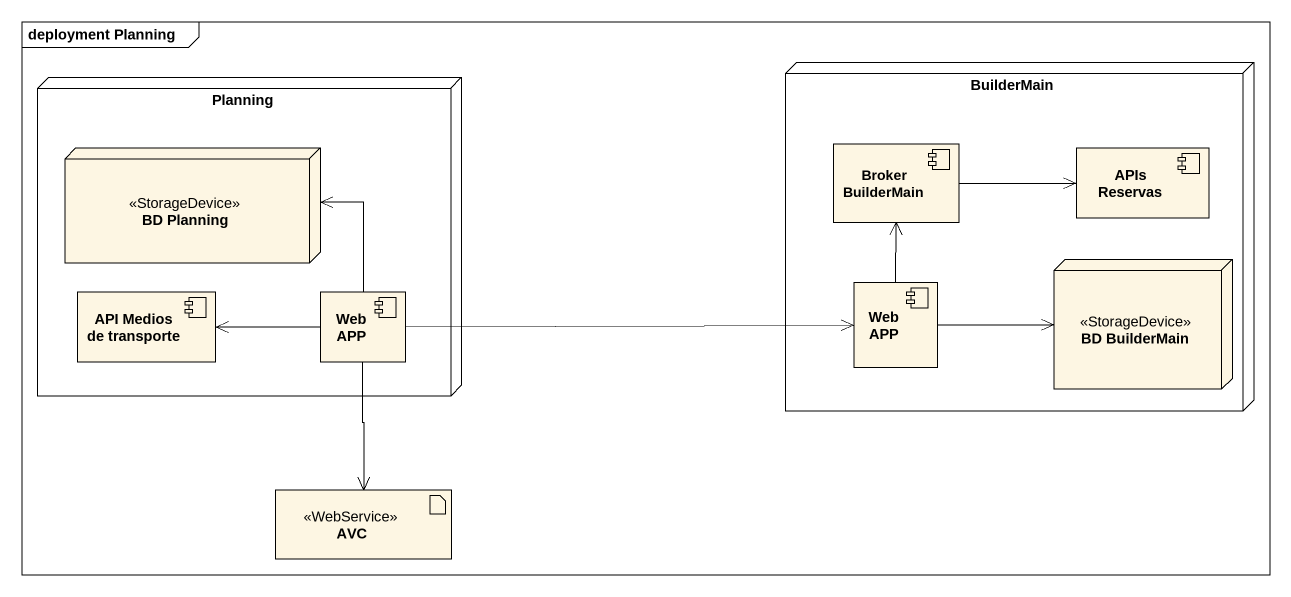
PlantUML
@startuml
mainframe deployment Planning
node Planning {
  node "BD Planning" as BD_Planning <<StorageDevice>>
  component "API Medios de transporte" as API_Medios_de_transporte
  component "Web APP" as Web_APP_2
}
node BuilderMain {
  component "Broker BuilderMain" as Broker_BuilderMain
  component "APIs Reservas" as APIs_Reservas
  component "Web APP" as Web_APP
  node "BD BuilderMain" as BD_BuilderMain <<StorageDevice>>
}
artifact AVC <<WebService>>
Broker_BuilderMain -right-> APIs_Reservas
Web_APP -up-> Broker_BuilderMain
Web_APP -right-> BD_BuilderMain
Web_APP_2 -up-> BD_Planning
Web_APP_2 -right-> Web_APP
Web_APP_2 -left-> API_Medios_de_transporte
Web_APP_2 --> AVC
@enduml
